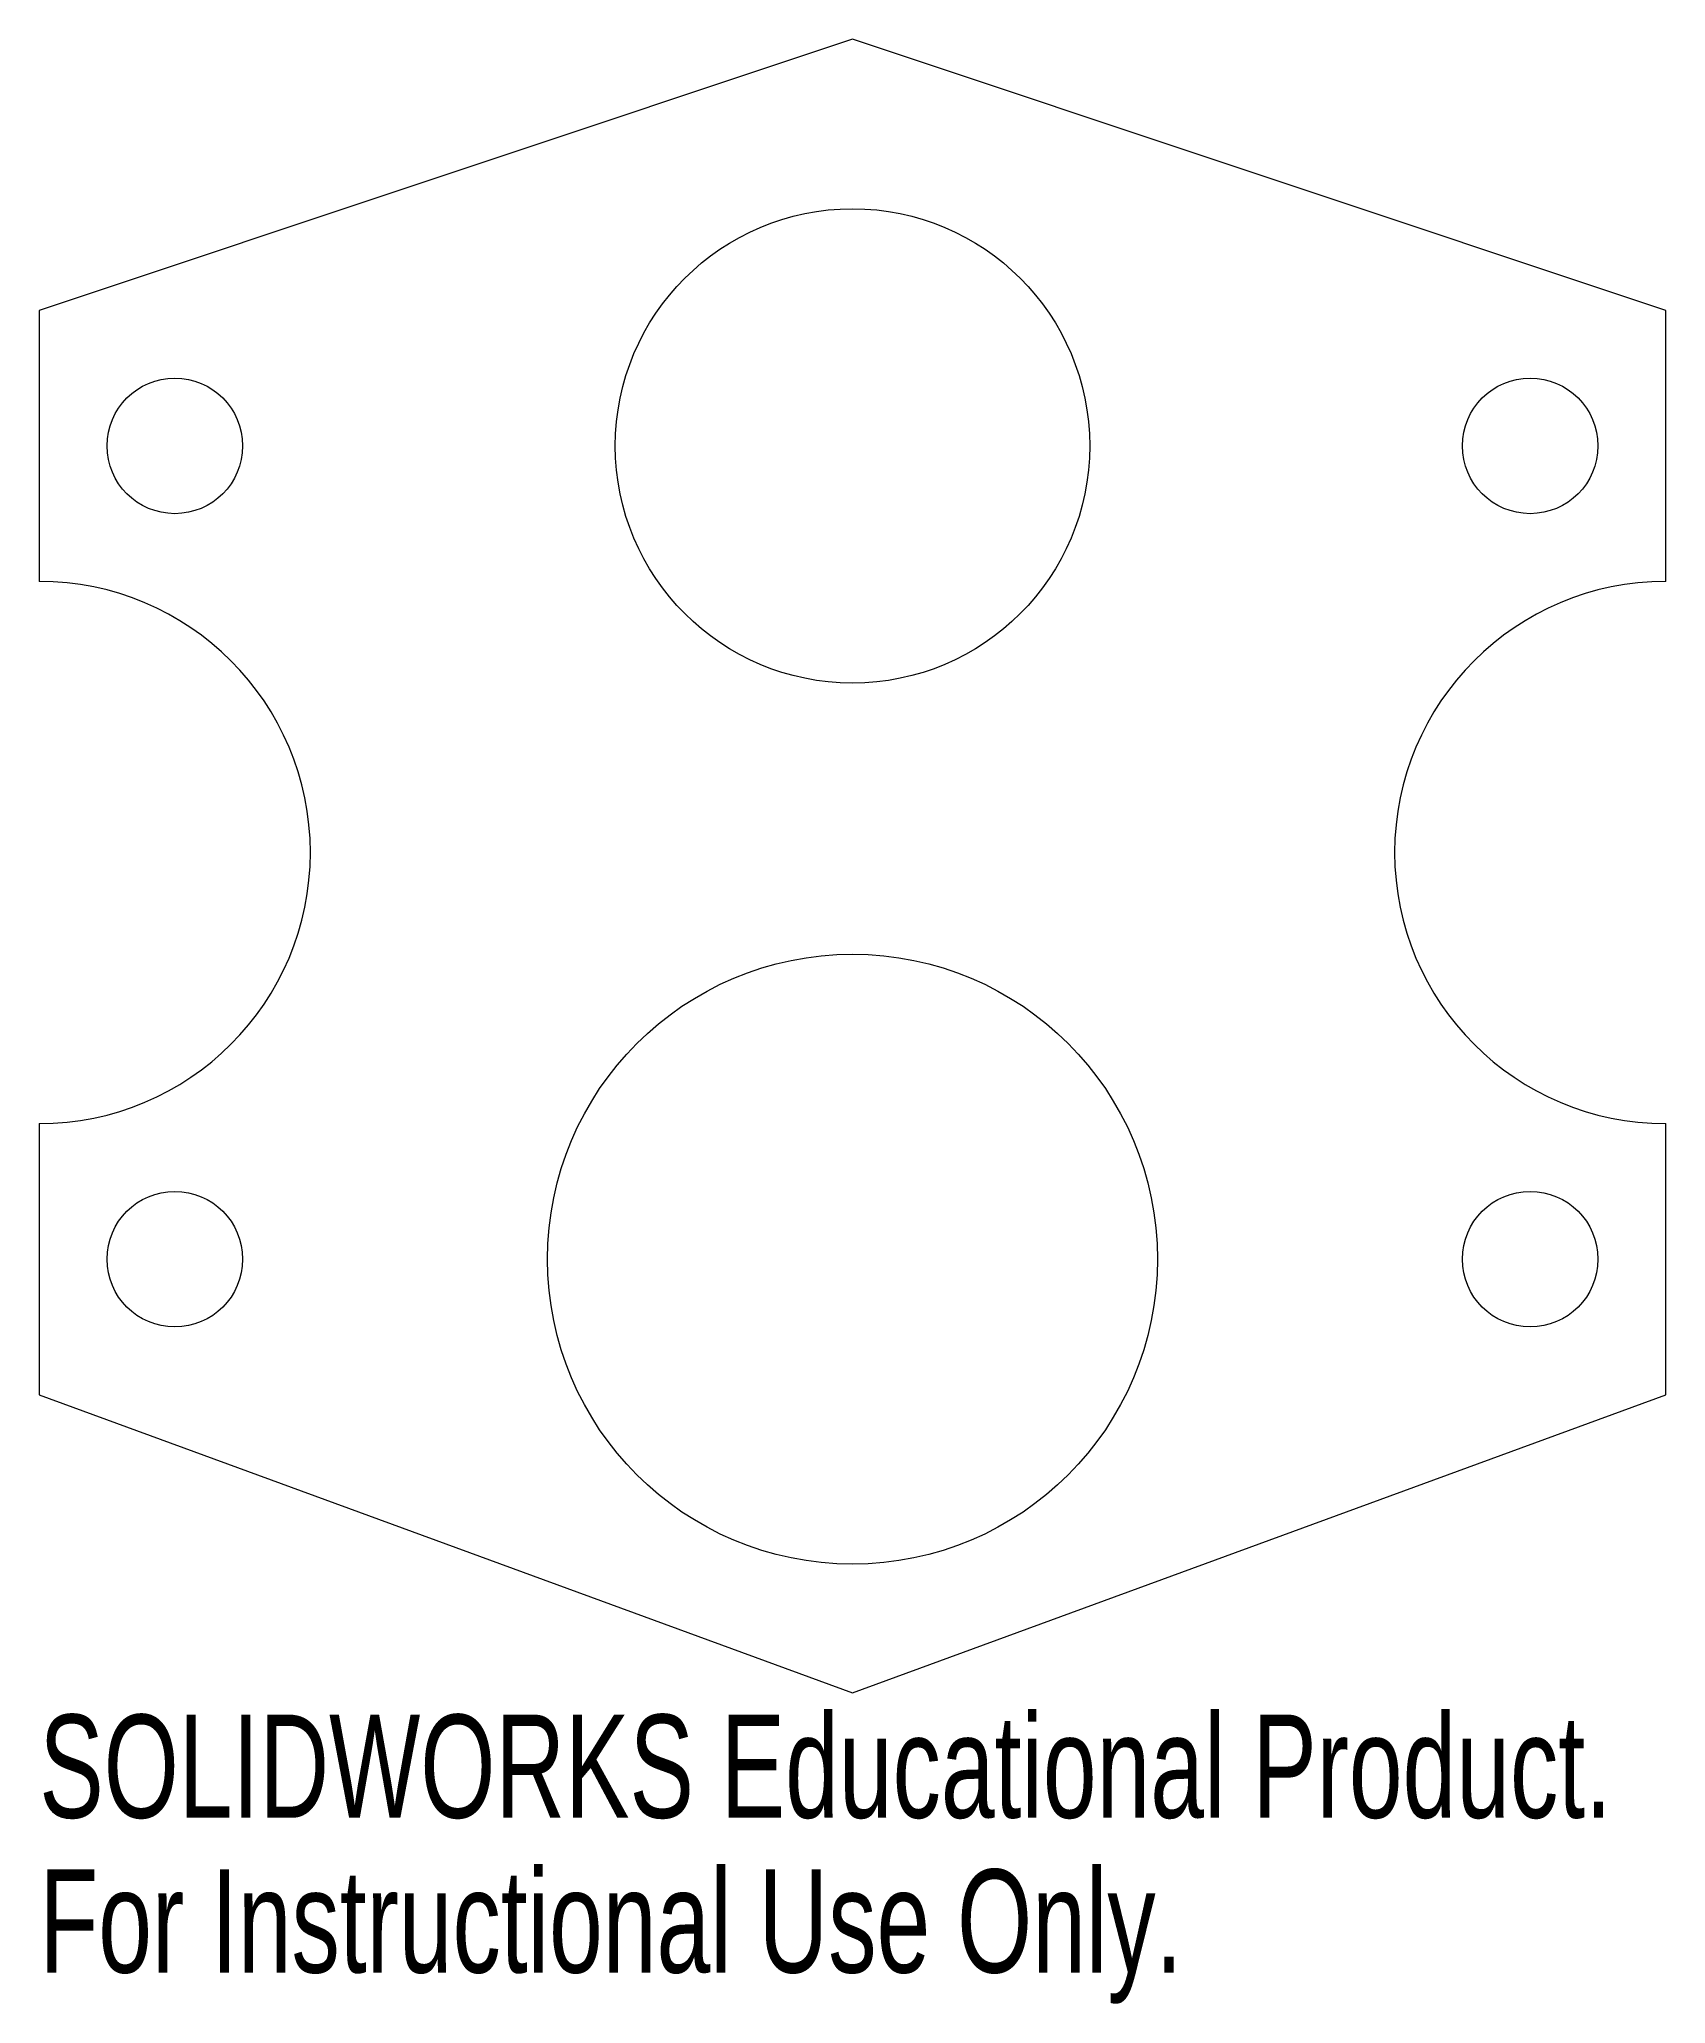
# Model space of a CAD drawing. Header units: inches. Extents: x -1.5 to 1.5, y -1.37 to 2.25.
import ezdxf

# ---------------------------------------------------------------- set-up
doc = ezdxf.new("R2010")
doc.units = ezdxf.units.IN
doc.header["$MEASUREMENT"] = 0
doc.styles.add('SLDTEXTSTYLE0', font='TXT', dxfattribs={"width": 0.7})

msp = doc.modelspace()

# ---------------------------------------------------------------- linework, layer by layer
at = {"color": 7, "linetype": 'Continuous', "lineweight": 15}
for p, q in [((0, 2.25), (-1.5, 1.75)), ((1.5, 1.75), (0, 2.25)), ((-1.5, 1.75), (-1.5, 1.25)), ((1.5, 1.25), (1.5, 1.75)), ((-1.5, 0.25), (-1.5, -0.25)), ((1.5, -0.25), (1.5, 0.25)), ((-1.5, -0.25), (0, -0.8)), ((0, -0.8), (1.5, -0.25))]:
    msp.add_line(p, q, dxfattribs=at)
for centre, radius in [((0, 1.5), 0.4375), ((-1.25, 1.5), 0.125), ((1.25, 1.5), 0.125), ((0, 0), 0.5625), ((-1.25, 0), 0.125), ((1.25, 0), 0.125)]:
    msp.add_circle(centre, radius, dxfattribs=at)
for centre, start, end in [((-1.5, 0.75), 270, 90), ((1.5, 0.75), 90, 270)]:
    msp.add_arc(centre, 0.5, start, end, dxfattribs=at)

# ---------------------------------------------------------------- texts
at = {"color": 7, "linetype": 'Continuous', "char_height": 0.1903, "attachment_point": 1, "style": 'SLDTEXTSTYLE0'}
for s, insert in [('SOLIDWORKS Educational Product.', (-1.5, -0.8401)), ('For Instructional Use Only.', (-1.5, -1.1256))]:
    msp.add_mtext(s, dxfattribs=dict(at, insert=insert))

doc.saveas('drawing.dxf')
